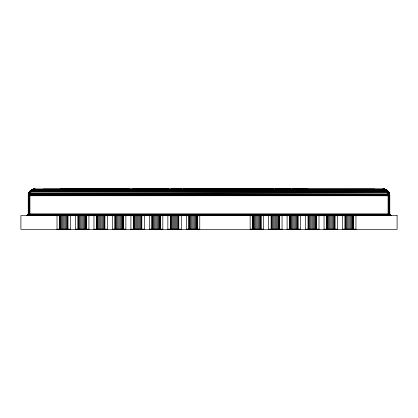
<?xml version="1.0" encoding="UTF-8"?>
<svg xmlns="http://www.w3.org/2000/svg" width="418" height="418" viewBox="0 0 418 418"><rect width="100%" height="100%" fill="white"/><g stroke="black" fill="none" stroke-linecap="round" stroke-linejoin="round"><path stroke-width="0.63" d="M26.559 215.552L27.745 215.056L28.241 213.87L28.241 195.734C28.184 192.081 31.366 189.014 34.955 189.014L33.262 189.27L31.543 190.242L29.6 194.339L29.485 213.87L29.051 215.552M29.918 215.552L29.918 195.734C29.756 192.651 31.293 188.821 34.955 189.014C31.355 188.941 28.173 192.149 28.241 195.734L389.759 195.734L389.759 213.87L390.255 215.056L391.441 215.552M29.918 195.734L30.002 194.506L28.372 194.412L28.293 213.87L27.823 215.056L26.674 215.552M28.241 195.734C28.184 192.04 31.423 189.124 34.955 189.014L31.935 189.735L30.483 190.754L29.406 192.019L28.293 195.734C28.142 192.181 31.428 188.967 34.955 189.014L30.916 190.368L28.696 193.294L29.375 191.993L31.209 190.242L34.124 189.077L383.876 189.077L387.084 190.368L389.304 193.294L387.084 190.368L384.983 189.307L383.045 189.014C386.619 189.03 389.848 192.087 389.759 195.734C389.764 192.144 386.655 188.973 383.045 189.014L384.9 189.286L383.045 189.014L386.331 189.871L387.658 190.854L386.065 189.735L383.917 189.077L386.331 189.871L384.685 189.218M28.241 215.552L28.832 215.056L29.077 213.87L29.077 195.734C28.957 192.411 31.517 189.025 34.955 189.014L33.503 189.307M34.161 189.077L31.925 190.368L30.697 192.139L29.281 192.139L30.012 191.183L32.426 189.662L31.209 190.242L29.584 191.946L28.873 194.281L28.732 213.87L28.382 215.056L27.541 215.552M27.008 215.552L28.037 215.056L28.466 213.87L28.44 194.339L29.547 192.285M28.466 195.734L28.737 193.194L30.289 193.194L28.696 193.294M28.832 193.085L28.267 195.128L28.372 194.412M390.992 215.552L389.963 215.056L389.534 213.87L389.675 195.091L389.304 193.294L388.416 191.946L385.798 189.788L383.045 189.014L387.084 190.368L388.719 192.139L386.201 189.819L383.045 189.014C384.367 188.549 390.867 192.625 387.543 191.872L387.303 192.139L30.263 193.294L29.6 194.339L30.378 192.019L30.77 191.993L386.749 191.183C389.738 191.188 384.968 189.15 383.839 189.077L384.581 189.286L32.343 189.819M33.315 189.218L33.999 189.088L33.017 189.302L34.083 189.077L31.669 189.871L34.083 189.077L30.916 190.368L29.5 191.872L29.014 193.011L29.568 193.011L29.908 191.773L388.186 191.919L389.304 193.294M386.943 190.289L389.262 193.194L389.759 195.734L389.628 194.412L389.127 194.281L30.263 193.294L31.036 190.697C34.401 187.734 28.434 191.956 29.908 191.773M31.371 190.227L30.08 191.946M30.697 192.139L30.263 193.294L388.777 193.09L389.262 193.194L389.534 195.734M389.649 194.506C388.604 191.914 386.66 189.422 383.761 189.088L33.727 189.218L31.726 190.289L31.251 191.183L30.53 190.984L29.26 192.991M29.223 193.09L28.612 194.297L28.758 195.065L29.934 195.128L388.082 195.734L388.494 195.091C388.353 192.348 386.561 189.62 383.761 189.082L387.251 191.01L388.787 194.297L388.923 213.87L389.168 215.056L389.759 215.552M30.77 191.993L32.552 189.688L32.202 189.788M29.077 195.734L30.002 194.506L387.982 194.412L388.923 195.734M29.485 195.734L29.934 195.128L387.982 194.412L388.494 195.091L388.515 213.87L388.949 215.552M29.568 193.011L30.378 192.019M388.082 215.552L388.082 195.734L387.251 191.01M391.326 215.552L390.177 215.056L389.707 213.87L389.707 195.734C388.818 194.83 389.842 192.238 388.118 193.184L387.711 193.194L387.831 191.799L387.35 190.697L386.075 190.368L385.574 189.662L387.669 191.01L389.127 194.281L389.268 213.87L389.618 215.056L390.459 215.552M388.5 191.872L388.986 193.011L388.787 194.297L389.242 195.065L389.733 195.128L389.707 195.734L389.262 193.194M388.594 192.019L388.986 193.011M30.018 191.183L31.799 189.819M29.814 191.919C29.647 191.319 30.78 190.315 31.491 190.854L386.749 191.183L387.543 191.872L386.075 190.368L32.494 189.871L385.448 189.688M31.256 190.754L31.925 190.368M30.916 190.368L30.342 190.854L30.833 190.676M32.066 189.777L32.301 189.657L31.93 189.788M31.491 190.854L386.457 190.242L387.711 193.194L388.432 193.011L387.622 192.019M33.419 189.286L384.497 189.302M385.657 189.819L386.629 190.227M33.1 189.286L34.041 189.082M28.325 195.091L28.758 195.065M29.918 193.085L29.532 193.116L28.873 194.281L29.108 195.07M388.494 195.091L389.242 195.065M28.241 213.87L389.759 213.87M28.184 214.303L389.816 214.303M28.011 214.711L389.989 214.711M27.745 215.056L390.255 215.056M27.4 215.327L390.6 215.327M57.01 215.719L70.443 215.719M75.48 215.719L88.919 215.719M93.956 215.719L107.395 215.719M112.432 215.719L125.865 215.719M130.907 215.719L144.341 215.719M149.378 215.719L162.816 215.719M167.853 215.719L181.287 215.719M186.329 215.719L199.762 215.719M250.147 215.719L263.58 215.719M268.622 215.719L282.056 215.719M287.093 215.719L300.532 215.719M305.568 215.719L319.007 215.719M324.044 215.719L337.478 215.719M342.52 215.719L355.953 215.719M57.01 229.153L70.443 229.153M75.48 229.153L88.919 229.153M93.956 229.153L107.395 229.153M112.432 229.153L125.865 229.153M130.907 229.153L144.341 229.153M149.378 229.153L162.816 229.153M167.853 229.153L181.287 229.153M186.329 229.153L199.762 229.153M250.147 229.153L263.58 229.153M268.622 229.153L282.056 229.153M287.093 229.153L300.532 229.153M305.568 229.153L319.007 229.153M324.044 229.153L337.478 229.153M342.52 229.153L355.953 229.153M383.917 189.077L386.07 189.788M384.001 189.082L384.983 189.307M30.258 193.294L29.882 193.184L29.213 194.297L29.506 195.091M387.35 190.697L387.674 191.01M384.273 189.218L385.098 189.652M386.201 189.819L387.084 190.368M387.982 191.183L388.74 192.991L388.4 194.339L388.892 195.07M387.303 192.139L387.711 193.194M389.675 195.091L389.027 193.116M389.205 193.184L389.56 194.339M386.744 190.754L386.749 191.183M374.648 189.014L43.352 189.014M355.953 215.552L355.953 229.32M353.435 215.719L353.435 229.153M353.288 215.719L353.288 229.153M352.87 215.719L352.87 229.153M352.202 215.719L352.202 229.153M351.334 215.719L351.334 229.153M350.321 215.719L350.321 229.153M349.234 215.719L349.234 229.153M348.147 215.719L348.147 229.153M347.133 215.719L347.133 229.153M346.266 215.719L346.266 229.153M345.597 215.719L345.597 229.153M345.179 215.719L345.179 229.153M345.038 215.719L345.038 229.153M342.52 215.552L342.52 229.32M337.478 215.552L337.478 229.32M334.959 215.719L334.959 229.153M334.818 215.719L334.818 229.153M334.395 215.719L334.395 229.153M333.731 215.719L333.731 229.153M332.859 215.719L332.859 229.153M331.85 215.719L331.85 229.153M330.763 215.719L330.763 229.153M329.677 215.719L329.677 229.153M328.663 215.719L328.663 229.153M327.79 215.719L327.79 229.153M327.127 215.719L327.127 229.153M326.704 215.719L326.704 229.153M326.562 215.719L326.562 229.153M324.044 215.552L324.044 229.32M319.007 215.552L319.007 229.32M316.483 215.719L316.483 229.153M316.342 215.719L316.342 229.153M315.924 215.719L315.924 229.153M315.256 215.719L315.256 229.153M314.388 215.719L314.388 229.153M313.375 215.719L313.375 229.153M312.288 215.719L312.288 229.153M311.201 215.719L311.201 229.153M310.187 215.719L310.187 229.153M309.32 215.719L309.32 229.153M308.651 215.719L308.651 229.153M308.233 215.719L308.233 229.153M308.087 215.719L308.087 229.153M307.763 188.847L292.668 188.847M305.568 215.552L305.568 229.32M300.532 215.552L300.532 229.32M298.013 215.719L298.013 229.153M297.867 215.719L297.867 229.153M297.449 215.719L297.449 229.153M296.78 215.719L296.78 229.153M295.913 215.719L295.913 229.153M294.899 215.719L294.899 229.153M293.812 215.719L293.812 229.153M292.725 215.719L292.725 229.153M291.712 215.719L291.712 229.153M290.844 215.719L290.844 229.153M290.672 188.847L275.577 188.847M290.176 215.719L290.176 229.153M289.758 215.719L289.758 229.153M289.617 215.719L289.617 229.153M287.093 215.552L287.093 229.32M282.056 215.552L282.056 229.32M279.537 215.719L279.537 229.153M279.396 215.719L279.396 229.153M278.973 215.719L278.973 229.153M278.31 215.719L278.31 229.153M277.437 215.719L277.437 229.153M276.423 215.719L276.423 229.153M275.337 215.719L275.337 229.153M274.25 215.719L274.25 229.153M273.581 188.847L258.486 188.847M273.241 215.719L273.241 229.153M272.369 215.719L272.369 229.153M271.705 215.719L271.705 229.153M271.282 215.719L271.282 229.153M271.141 215.719L271.141 229.153M268.622 215.552L268.622 229.32M263.58 215.552L263.58 229.32M261.062 215.719L261.062 229.153M260.921 215.719L260.921 229.153M260.503 215.719L260.503 229.153M259.834 215.719L259.834 229.153M258.961 215.719L258.961 229.153M258.287 188.847L183.288 188.847M257.953 215.719L257.953 229.153M256.866 215.719L256.866 229.153M255.779 215.719L255.779 229.153M254.766 215.719L254.766 229.153M253.898 215.719L253.898 229.153M253.23 215.719L253.23 229.153M252.812 215.719L252.812 229.153M252.665 215.719L252.665 229.153M250.147 215.552L250.147 229.32M199.762 215.552L199.762 229.32M197.244 215.719L197.244 229.153M197.103 215.719L197.103 229.153M196.679 215.719L196.679 229.153M196.016 215.719L196.016 229.153M195.143 215.719L195.143 229.153M194.13 215.719L194.13 229.153M193.043 215.719L193.043 229.153M191.956 215.719L191.956 229.153M190.948 215.719L190.948 229.153M190.075 215.719L190.075 229.153M189.411 215.719L189.411 229.153M188.988 215.719L188.988 229.153M188.847 215.719L188.847 229.153M186.329 215.552L186.329 229.32M181.381 188.847L171.61 188.847M181.287 215.552L181.287 229.32M178.768 215.719L178.768 229.153M178.627 215.719L178.627 229.153M178.209 215.719L178.209 229.153M177.54 215.719L177.54 229.153M176.668 215.719L176.668 229.153M175.659 215.719L175.659 229.153M174.572 215.719L174.572 229.153M173.486 215.719L173.486 229.153M172.472 215.719L172.472 229.153M171.605 215.719L171.605 229.153M170.936 215.719L170.936 229.153M170.518 215.719L170.518 229.153M170.372 215.719L170.372 229.153M168.334 188.847L132.867 188.847M167.853 215.552L167.853 229.32M162.816 215.552L162.816 229.32M160.298 215.719L160.298 229.153M160.151 215.719L160.151 229.153M159.733 215.719L159.733 229.153M159.065 215.719L159.065 229.153M158.197 215.719L158.197 229.153M157.184 215.719L157.184 229.153M156.097 215.719L156.097 229.153M155.01 215.719L155.01 229.153M153.996 215.719L153.996 229.153M153.129 215.719L153.129 229.153M152.46 215.719L152.46 229.153M152.042 215.719L152.042 229.153M151.896 215.719L151.896 229.153M149.378 215.552L149.378 229.32M144.341 215.552L144.341 229.32M141.822 215.719L141.822 229.153M141.676 215.719L141.676 229.153M141.258 215.719L141.258 229.153M140.589 215.719L140.589 229.153M139.722 215.719L139.722 229.153M138.708 215.719L138.708 229.153M137.621 215.719L137.621 229.153M136.534 215.719L136.534 229.153M135.521 215.719L135.521 229.153M134.653 215.719L134.653 229.153M133.985 215.719L133.985 229.153M133.567 215.719L133.567 229.153M133.426 215.719L133.426 229.153M130.907 215.552L130.907 229.32M129.449 188.847L60.15 188.847M125.865 215.552L125.865 229.32M123.347 215.719L123.347 229.153M123.206 215.719L123.206 229.153M122.782 215.719L122.782 229.153M122.119 215.719L122.119 229.153M121.246 215.719L121.246 229.153M120.238 215.719L120.238 229.153M119.151 215.719L119.151 229.153M118.064 215.719L118.064 229.153M117.05 215.719L117.05 229.153M116.178 215.719L116.178 229.153M115.514 215.719L115.514 229.153M115.091 215.719L115.091 229.153M114.95 215.719L114.95 229.153M112.432 215.552L112.432 229.32M107.395 215.552L107.395 229.32M104.871 215.719L104.871 229.153M104.73 215.719L104.73 229.153M104.312 215.719L104.312 229.153M103.643 215.719L103.643 229.153M102.776 215.719L102.776 229.153M101.762 215.719L101.762 229.153M100.675 215.719L100.675 229.153M99.588 215.719L99.588 229.153M98.575 215.719L98.575 229.153M97.707 215.719L97.707 229.153M97.039 215.719L97.039 229.153M96.621 215.719L96.621 229.153M96.474 215.719L96.474 229.153M93.956 215.552L93.956 229.32M88.919 215.552L88.919 229.32M86.401 215.719L86.401 229.153M86.254 215.719L86.254 229.153M85.836 215.719L85.836 229.153M85.167 215.719L85.167 229.153M84.3 215.719L84.3 229.153M83.287 215.719L83.287 229.153M82.2 215.719L82.2 229.153M81.113 215.719L81.113 229.153M80.099 215.719L80.099 229.153M79.232 215.719L79.232 229.153M78.563 215.719L78.563 229.153M78.145 215.719L78.145 229.153M78.004 215.719L78.004 229.153M75.48 215.552L75.48 229.32M70.443 215.552L70.443 229.32M67.925 215.719L67.925 229.153M67.784 215.719L67.784 229.153M67.361 215.719L67.361 229.153M66.697 215.719L66.697 229.153M65.825 215.719L65.825 229.153M64.811 215.719L64.811 229.153M63.724 215.719L63.724 229.153M62.637 215.719L62.637 229.153M61.629 215.719L61.629 229.153M60.756 215.719L60.756 229.153M60.093 215.719L60.093 229.153M59.669 215.719L59.669 229.153M59.528 215.719L59.528 229.153M57.01 215.552L57.01 229.32M388.118 193.184L387.988 194.412L388.118 193.184M397.1 215.552L20.9 215.552L20.9 229.32L397.1 229.32L397.1 215.552"/></g></svg>
